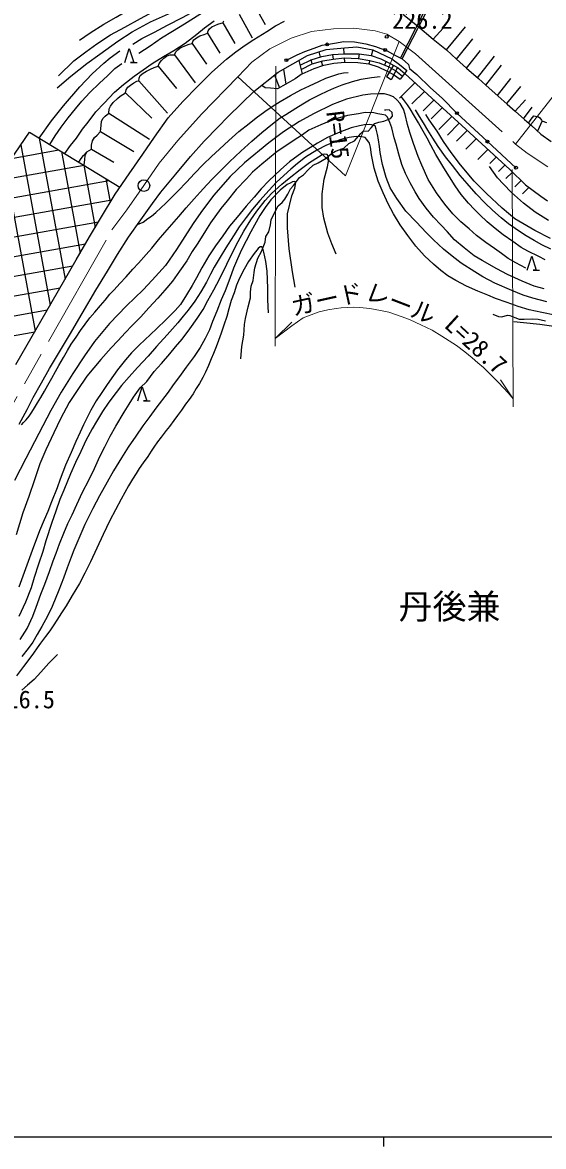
# Model space of a CAD drawing. Units: millimetres, scale not verified. Extents: x 40000 to 680000, y 20000 to 380000.
# Drawn here: x 230811 to 284500, y 204000 to 319776 of the extents above; entities that cross this region are included whole.
import ezdxf
from ezdxf.enums import TextEntityAlignment as Align

# ---------------------------------------------------------------- set-up
doc = ezdxf.new("R2010")
doc.units = ezdxf.units.MM
doc.header["$LTSCALE"] = 1000
doc.linetypes.add('CHAIN', pattern=[18.5, 12, -1.5, 3.5, -1.5])
for name, color, linetype, lineweight in [('M-BGD', 7, 'Continuous', 25), ('M-BMK', 2, 'CHAIN', 13), ('M-BMK-SRVR', 3, 'Continuous', 25), ('M-STR-HTXT', 7, 'Continuous', 13), ('M-TTL-BAND', 7, 'Continuous', 25)]:
    doc.layers.add(name, color=color, linetype=linetype, lineweight=lineweight)
doc.layers.add('M-BMK-HTXT', color=7, linetype='Continuous')
doc.styles.add('ＭＳ ゴシック', font='')
doc.styles.get('ＭＳ ゴシック').set_extended_font_data('MS Gothic')

msp = doc.modelspace()

# ---------------------------------------------------------------- linework, layer by layer
at = {"layer": 'M-BGD'}
for p, q in [((269746, 316113), (273318, 323059)), ((269924, 316022), (273496, 322968)), ((254753, 321462), (255816, 319560)), ((251446, 319730), (252697, 317617)), ((253142, 320616), (254474, 318207)), ((249881, 318690), (251162, 316617)), ((273144, 318060), (274147, 319189)), ((274492, 316956), (276469, 319331)), ((248306, 317610), (249770, 315485)), ((275547, 315997), (277226, 318092)), ((246459, 316457), (248606, 313552)), ((261331, 316742), (261483, 316207)), ((262751, 316463), (262827, 316014)), ((263883, 317157), (263929, 316560)), ((263963, 316136), (263999, 315671)), ((265499, 316544), (265419, 316075)), ((266925, 316950), (266752, 316351)), ((276564, 315079), (278019, 316889)), ((277704, 314081), (279443, 316298)), ((242285, 315643), (241952, 315643)), ((241952, 315643), (242618, 315643)), ((244792, 315270), (246684, 312983)), ((257705, 314959), (257962, 313423)), ((260666, 315516), (260573, 315946)), ((261601, 315787), (261727, 315343)), ((266612, 315870), (266508, 315509)), ((268272, 315776), (268115, 315390)), ((269037, 315386), (268333, 314167)), ((278555, 313316), (280184, 315383)), ((242802, 313779), (245756, 310423)), ((256773, 314339), (257303, 313057)), ((279744, 312264), (281136, 314021)), ((271239, 313571), (269659, 311983)), ((272224, 312671), (270944, 311385)), ((280705, 311415), (282156, 313175)), ((241434, 312534), (244133, 309908)), ((273199, 311782), (272095, 310671)), ((281588, 310634), (282642, 311825)), ((239705, 310449), (243914, 307749)), ((274061, 310995), (272933, 309860)), ((282436, 309866), (283320, 311048)), ((275039, 310102), (273700, 308756)), ((275815, 309394), (274598, 308170)), ((284370, 309630), (283892, 308568)), ((238849, 308545), (242275, 306485)), ((276630, 308648), (275525, 307538)), ((230636, 307172), (233668, 290667)), ((232540, 307875), (235211, 293334)), ((277565, 307790), (276502, 306721)), ((229682, 305777), (234567, 306644)), ((234829, 306485), (236754, 296009)), ((237934, 306722), (240226, 305404)), ((278763, 306691), (277733, 305655)), ((279625, 305900), (278966, 305238)), ((228102, 303466), (237155, 305072)), ((229033, 304827), (232126, 287991)), ((237118, 305095), (238299, 298664)), ((280511, 305088), (279852, 304425)), ((226522, 301154), (239744, 303500)), ((239407, 303705), (239856, 301259)), ((281292, 304358), (280633, 303696)), ((282190, 303494), (281531, 302831)), ((282993, 302795), (282334, 302133)), ((224943, 298842), (240009, 301516)), ((223363, 296531), (238648, 299243)), ((221783, 294219), (237304, 296974)), ((220203, 291908), (236009, 294712)), ((283422, 294271), (284088, 294271)), ((283755, 294271), (283422, 294271)), ((218623, 289596), (234699, 292449)), ((217043, 287284), (233391, 290185)), ((215463, 284973), (232086, 287923)), ((243298, 280820), (243964, 280820)), ((243631, 280820), (243298, 280820))]:
    msp.add_line(p, q, dxfattribs=at)
for points in [[(234380, 313041), (235796, 314258), (237458, 315559), (238792, 316521), (240639, 317857), (242101, 318819), (244017, 319842), (245874, 320677), (247895, 321654), (249438, 322407), (251542, 323593), (252899, 324428), (254269, 325346), (255626, 326320), (256998, 327424), (258146, 328387), (259378, 329456), (260631, 330546), (261458, 331295), (262444, 332175), (263410, 333021), (264366, 333835), (265090, 334380)], [(234516, 314280), (236112, 315815), (237324, 316739), (238488, 317566), (239868, 318514), (241346, 319310), (242966, 320174), (244683, 321097), (246389, 321963), (247757, 322659), (249200, 323453), (251254, 324665), (252937, 325771), (254233, 326694), (255627, 327657), (256900, 328533), (257812, 329216), (259000, 330164), (260213, 331187), (261294, 332051), (262386, 332902), (263721, 333913), (264249, 334249)], [(236689, 317971), (237784, 318711), (239211, 319595), (240471, 320336), (241975, 321209), (243715, 322129), (245009, 322781), (246103, 323367), (247576, 324188), (249257, 325083), (251318, 326191), (253008, 327094), (254063, 327750), (255102, 328440), (256091, 329130), (257090, 329894), (258086, 330648), (259113, 331461), (260316, 332400), (261399, 333355), (262588, 334423)], [(242166, 317539), (243118, 318126), (244399, 318793), (245769, 319504), (247285, 320305), (248486, 320954), (249359, 321491), (250498, 322131), (251512, 322727), (252599, 323405), (253898, 324188), (254894, 324766), (255850, 325400), (257140, 326324), (258315, 327260), (259339, 328043), (260390, 328907), (261395, 329796), (262420, 330670), (263416, 331524), (264726, 332673), (265553, 333287), (266291, 333909)], [(242805, 316618), (243982, 317381), (245150, 318188), (246253, 318869), (247522, 319642), (249079, 320636), (250253, 321389), (251477, 322145), (252785, 322899), (254258, 323741), (255623, 324629), (256980, 325518), (258213, 326301), (259397, 327103), (260868, 328231), (262071, 329166), (263401, 330132), (264700, 331126), (265703, 331841), (266764, 332654), (267843, 333350)], [(230140, 284546), (233879, 291033), (236359, 295317), (237716, 297696), (238961, 299764), (240347, 302080), (241797, 304178), (243213, 306225), (244405, 307973), (245810, 309940), (247346, 311625), (248872, 313218), (250321, 314662), (251844, 316013), (252790, 316747), (253774, 317425), (254665, 318009), (255974, 318859), (256894, 319426), (257794, 319903)], [(235175, 306275), (235766, 307109), (236372, 307877), (237006, 308779), (237583, 309523), (238375, 310559), (239217, 311465), (240289, 312612), (241229, 313404), (242326, 314231), (243241, 314909), (244174, 315564), (245352, 316267), (246407, 316897), (247585, 317641), (248787, 318582), (249572, 319211), (250554, 319948)], [(237155, 305072), (237237, 305659), (237259, 306083), (237453, 306457), (237934, 306722), (237907, 307128), (238029, 307596), (238238, 307912), (238497, 308185), (238849, 308545), (238908, 309166), (238951, 309598), (239131, 309921), (239325, 310130), (239705, 310449), (239758, 310872), (239866, 311160), (240146, 311520), (240600, 311937), (240887, 312181), (241434, 312534), (241492, 312837), (241658, 313096), (241939, 313319), (242284, 313557), (242601, 313722), (242802, 313779), (242834, 314057), (242949, 314305), (243255, 314565), (243590, 314744), (244012, 314970), (244382, 315137), (244792, 315270), (244907, 315547), (245123, 315863), (245360, 316084), (245649, 316305), (245996, 316442), (246459, 316457), (246629, 316764), (246802, 316948), (247018, 317126), (247302, 317284), (247703, 317448), (247974, 317536), (248306, 317610), (248361, 317824), (248455, 317993), (248726, 318199), (249092, 318385), (249519, 318528), (249881, 318690), (249932, 318925), (250081, 319114), (250328, 319327), (250630, 319473), (250938, 319608), (251277, 319700), (251446, 319730), (251555, 319934)], [(269999, 320639), (271498, 319443), (273144, 318060), (274492, 316956), (275547, 315997), (276564, 315079), (277789, 314007), (278555, 313316), (279826, 312191), (280769, 311359), (281588, 310634), (282532, 309780), (283254, 309161), (284207, 308274), (285298, 307523)], [(230476, 278401), (231281, 279921), (231923, 281152), (232766, 282653), (233605, 284140), (234528, 285690), (235649, 287557), (236967, 289805), (238372, 292201), (239561, 294173), (240596, 295886), (241734, 297664), (243004, 299433), (244211, 301121), (245079, 302284), (246613, 304139), (248140, 305956), (249538, 307539), (250974, 309035), (251983, 310069), (253406, 311475), (254651, 312651), (257155, 314643), (260195, 316388), (262087, 316978), (263984, 317167), (265266, 317271), (266925, 316950), (268879, 316045), (269671, 315461), (270429, 314823), (269744, 313934)], [(258003, 315892), (259110, 316435), (259895, 316795), (260853, 317140), (261703, 317430), (262961, 317656), (263921, 317802), (265039, 317775), (266190, 317587), (267175, 317312), (268401, 316861), (269193, 316414), (269924, 316022), (270594, 315462), (270703, 315041), (271436, 314404), (272837, 313031), (274047, 311971), (275581, 310438), (278719, 307503), (281661, 304818)], [(232540, 307875), (233790, 309647), (235030, 311207), (236734, 313139), (238007, 314501), (239208, 315595), (239859, 316140), (240838, 316860)], [(241345, 315643), (241815, 317081), (242285, 315643)], [(259409, 315391), (260562, 315943), (261652, 316255), (262751, 316463), (263929, 316560), (265499, 316544), (266726, 316359), (267736, 316031), (268713, 315566), (269531, 315110), (270249, 314474)], [(259528, 314943), (260666, 315516), (261752, 315831), (262809, 316011), (263959, 316136), (265415, 316076), (266611, 315871), (267555, 315619), (268557, 315210), (269284, 314803), (269975, 314235)], [(233621, 307219), (234172, 308090), (234797, 308991), (235509, 309957), (236261, 310868), (236939, 311662), (237756, 312565), (238732, 313521), (239569, 314273), (240344, 315037), (241044, 315556)], [(259284, 315865), (259646, 314495), (258899, 313962), (257962, 313423), (257104, 312946), (256353, 313002), (255810, 313061), (255463, 313297)], [(259646, 314495), (260850, 315049), (261858, 315387), (262882, 315584), (264010, 315672), (265366, 315657), (266508, 315509), (267446, 315221), (268386, 314778), (269034, 314423), (269744, 313934)], [(269464, 315147), (268815, 313868), (268333, 314167)], [(230719, 278348), (230914, 278571), (231181, 278845), (231499, 279216), (231792, 279636), (232061, 280082), (232375, 280607), (232717, 281146), (233083, 281795), (233438, 282434), (233830, 283137), (234207, 283834), (234554, 284451), (235036, 285282), (235440, 285985), (235842, 286631), (236333, 287379), (236792, 288053), (237285, 288715), (237767, 289359), (238271, 289947), (238844, 290616), (239315, 291185), (239827, 291800), (240261, 292241), (240841, 292906), (241485, 293591), (242175, 294350), (242756, 294985), (243551, 295867), (244132, 296545), (244819, 297390), (245475, 298141), (246188, 298961), (246929, 299800), (247668, 300685), (248517, 301612), (249122, 302311), (249808, 303045), (250402, 303686), (252153, 305420), (253306, 306523), (254456, 307557), (255465, 308430), (256590, 309343), (257350, 309951), (257943, 310300), (258973, 310967), (259692, 311400), (260383, 311814), (261404, 312339), (262266, 312748), (262879, 313016), (263736, 313342), (264803, 313680), (265725, 313925), (266765, 314115), (267675, 314214)], [(242658, 298951), (243233, 299217), (243721, 299575), (244089, 299830), (244561, 300206), (245083, 300694), (245588, 301161), (246845, 302423), (247707, 303314), (248550, 304211), (249444, 305151), (250279, 305961), (251107, 306730), (252076, 307628), (253116, 308535), (254160, 309382), (254890, 309946), (255768, 310594), (256550, 311109), (257355, 311630), (258424, 312252), (259506, 312850), (260383, 313258), (261349, 313706), (262067, 314023), (262785, 314286), (263403, 314474), (263900, 314592), (264385, 314639)], [(270249, 314474), (276068, 309163), (281020, 304621), (282654, 303047), (284207, 301893), (284910, 301402)], [(282666, 294472), (281639, 295015), (280859, 295464), (280162, 295992), (279432, 296501), (278558, 297103), (277599, 297833), (276851, 298505), (275994, 299234), (275153, 300068), (274338, 301052), (273481, 302239), (272622, 303609), (271959, 305078), (271586, 305960), (271094, 307326), (270728, 308449), (270482, 309271), (270244, 310292), (270066, 310852), (269718, 311420), (269379, 311793), (269031, 312115), (268598, 312302), (268106, 312412), (267588, 312429), (266663, 312387), (265866, 312276), (264182, 311886), (262765, 311327), (260811, 310367), (259351, 309570), (257720, 308507), (256200, 307378), (253704, 305306), (252226, 303922), (250493, 301969), (249194, 300219), (248396, 299066), (247530, 297740), (246690, 296383), (245534, 294753), (244159, 293225), (243234, 292240), (241518, 290583), (239769, 288774), (238223, 286915), (237204, 285445), (235999, 283629), (234810, 281692), (233748, 279798), (232483, 277438), (231149, 274865), (229987, 272606)], [(284681, 295328), (284010, 295678), (282891, 296221), (282184, 296608), (281331, 297213), (280340, 297920), (279518, 298547), (278692, 299233), (277923, 299960), (277400, 300509), (276770, 301170), (276027, 302072), (275412, 302967), (274817, 303872), (274239, 304801), (273417, 306186), (272901, 307127), (272514, 307844), (271971, 308816), (271630, 309435), (271196, 310143), (270742, 310881), (270468, 311285), (270081, 311847), (269824, 312149)], [(284569, 292335), (283543, 292615), (282285, 293128), (280782, 293824), (279683, 294386), (278164, 295269), (277357, 295733), (276331, 296575), (275342, 297405), (274558, 298239), (273948, 298886), (273178, 299716), (272421, 300644), (271686, 301637), (271270, 302345), (270757, 303261), (270292, 304218), (269913, 305146), (269596, 306220), (269314, 307237), (269119, 307884), (268886, 308922), (268679, 309459), (268407, 310011), (268211, 310236), (267848, 310305), (267437, 310383), (267005, 310481), (266133, 310491), (265418, 310374), (264297, 310178), (263247, 309883), (262395, 309589), (261542, 309246), (260325, 308667), (259658, 308217), (258687, 307598), (257834, 307001), (257040, 306482), (256068, 305677), (255460, 305167), (254528, 304343), (253891, 303687), (252822, 302568), (251889, 301410), (251262, 300607), (250202, 299124), (249653, 298311), (248888, 297054), (248290, 296183), (247750, 295231), (246976, 294153), (246260, 293133), (245494, 292191), (244750, 291368), (243837, 290377), (242993, 289454), (242071, 288541), (241424, 287836), (240649, 286982), (239943, 286248), (238884, 285074), (238167, 284209), (237450, 283343), (236436, 281861), (235627, 280619), (234738, 278956), (234044, 277520), (233235, 275766), (232585, 274308), (232062, 272678), (231481, 270958), (230854, 269272), (230159, 267005)], [(253301, 285141), (253414, 286388), (253622, 287558), (253679, 288653), (253781, 289300), (254061, 290503), (254292, 291426), (254304, 291998), (254377, 292630), (254571, 293189), (254694, 294020), (254754, 294506), (255071, 295515), (255423, 296183), (255813, 297147), (255886, 297743), (256202, 298204), (256361, 298946), (256421, 299432), (256878, 300385), (257152, 300896), (257553, 301236), (257857, 301576), (258149, 302075), (258441, 302646), (258733, 302986), (259366, 303816), (259767, 304095), (260290, 304618), (260752, 305080), (261275, 305323), (262116, 305813), (262651, 306273), (263077, 306504), (263940, 306820), (264451, 307319), (265034, 307586), (265688, 308326), (265946, 308605), (266439, 308580), (266752, 308911), (267113, 309379), (267513, 309516), (268040, 309603), (268716, 309872), (268932, 310120), (268892, 310512), (268595, 310792), (268235, 310760), (268123, 310744)], [(285241, 296442), (284331, 296880), (283533, 297331), (282715, 297813), (281929, 298301), (280878, 299032), (280136, 299665), (279252, 300458), (278488, 301162), (277572, 302143), (276629, 303178), (275914, 304028), (275117, 305060), (274408, 305953), (273654, 307005), (273085, 307866), (272591, 308686), (272142, 309427), (271730, 310094), (271307, 310771)], [(285230, 297511), (283601, 298333), (281548, 299558), (280230, 300655), (278638, 302158), (277370, 303444), (275937, 305125), (274997, 306373), (274182, 307511), (273532, 308564), (272705, 309765), (272370, 310294)], [(284833, 291010), (283396, 291388), (282409, 291692), (281225, 292168), (279498, 292910), (278258, 293580), (277437, 294081), (276007, 294990), (275097, 295690), (274206, 296423), (273156, 297372), (272396, 298133), (271406, 299192), (270305, 300334), (269368, 301640), (268704, 302729), (268292, 303803), (267912, 305156), (267680, 306368), (267584, 306998), (267494, 307688), (267397, 308234), (267262, 308788), (267140, 309116), (266934, 309206), (266593, 309251), (266065, 309226), (265524, 309129), (264673, 308930), (263526, 308492), (262251, 307912), (261196, 307346), (259585, 306341), (258329, 305413), (257427, 304634), (256210, 303468), (255418, 302645), (254678, 301775), (253860, 300854), (252939, 299720), (252134, 298787), (251439, 297808), (250692, 296759), (250022, 295747), (249281, 294511), (248746, 293461), (248309, 292676), (247716, 291723), (247091, 290744), (246538, 290126), (245597, 289147), (244669, 288264), (244000, 287640), (242834, 286545), (242048, 285765), (241437, 285038), (240587, 284013), (240194, 283409), (239782, 282835), (239460, 282398), (238997, 281677), (238403, 280793), (237856, 279835), (237457, 279022), (237103, 278340), (236742, 277592), (236324, 276621), (235821, 275500), (235248, 274186), (234694, 272724), (234385, 271848), (233812, 270405), (233419, 269395), (233058, 268564), (232569, 267405), (231815, 265396), (230997, 263136), (230430, 261596)], [(282956, 309417), (283238, 309810), (283497, 310167), (283966, 310042), (284122, 309949), (284279, 309730), (284319, 309649), (284793, 309466)], [(205049, 269736), (231534, 308486), (240860, 302822)], [(285663, 289630), (284324, 289903), (283006, 290195), (281872, 290536), (280765, 290919), (279563, 291352), (278764, 291672), (277716, 292087), (276546, 292630), (275452, 293188), (274624, 293690), (273918, 294226), (273165, 294865), (272251, 295725), (271347, 296745), (270514, 297820), (269735, 298921), (269054, 300051), (268508, 301107), (267971, 302234), (267468, 303445), (267048, 304778), (266788, 306132), (266680, 306938), (266563, 307360), (266304, 307718), (266107, 307915), (265776, 307986), (265202, 308033), (264489, 307915), (263612, 307706), (262145, 307136), (261131, 306619), (259958, 305898), (259133, 305257), (258458, 304661), (257738, 304007), (256952, 303306), (256219, 302501), (255276, 301453), (254510, 300536), (253875, 299705), (253155, 298729), (252546, 297799), (251767, 296561), (251185, 295587), (250569, 294558), (250196, 293865), (249777, 293013), (249200, 292018), (248565, 291056), (247885, 290127), (247380, 289517), (246810, 288837), (245710, 287593), (244610, 286407), (243765, 285392), (242659, 284227), (241820, 283271), (241008, 282375), (240452, 281653), (239712, 280665), (239057, 279702), (238422, 278681), (237983, 277914), (237335, 276717), (236818, 275584), (236262, 274451), (235771, 273298), (235070, 271615), (234645, 270627), (234232, 269429), (233853, 268284), (233224, 266376), (232896, 265271), (232464, 263988), (232032, 262617), (231698, 261545), (231135, 260065), (230427, 258585)], [(230578, 256208), (231287, 257361), (231878, 258616), (232207, 259565), (232714, 260876), (233100, 261914), (233585, 263217), (233989, 264329), (234286, 265127), (234631, 266076), (235075, 267190), (235487, 268176), (235937, 269075), (236396, 270124), (237006, 271388), (237639, 272621), (238224, 273852), (238788, 275055), (239289, 276056), (239859, 277160), (240443, 278203), (241284, 279629), (241811, 280469), (242267, 281180), (242951, 282151), (243639, 282808), (244381, 283822), (245133, 284646), (245984, 285650), (246590, 286354), (247273, 287162), (248065, 288227), (248802, 289279), (249414, 290226), (249909, 291125), (250514, 292236), (251139, 293400), (251883, 294876), (252436, 296098), (253035, 297207), (253634, 298291), (254332, 299457), (254964, 300357), (255833, 301452), (256471, 302149), (257531, 303137), (258294, 303742), (259408, 304632), (260374, 305348), (261303, 305942), (261705, 306172)], [(236629, 305392), (236871, 305775), (237098, 306067), (237453, 306457)], [(263139, 295928), (262680, 296983), (262287, 298083), (261850, 299613), (261697, 300735), (261705, 302114), (261895, 303630), (262252, 304897), (262384, 305649), (262312, 306050), (262205, 306191), (261919, 306229), (261705, 306172)], [(285005, 299388), (283654, 300250), (282451, 301162), (281199, 302248), (280373, 303107), (279770, 303783), (279346, 304358), (278925, 304932)], [(258907, 292515), (258620, 294083), (258296, 296453), (258127, 298637), (258111, 300054), (258563, 301925), (258885, 302713), (258966, 303300), (258879, 303413), (258619, 303373), (258385, 303233), (258098, 303086), (257371, 302513), (256416, 301525), (255801, 300717), (255281, 299902), (254727, 298915), (254346, 298219), (253866, 297292), (253391, 296363), (252964, 295416), (252569, 294460), (252176, 293420), (251702, 292123), (251288, 291209), (250847, 290039), (250407, 288979), (250066, 288103), (249625, 287242), (249111, 286302), (248496, 285373), (247688, 284256), (247007, 283323), (246353, 282442), (245825, 281713), (244543, 280057), (243928, 279202), (243227, 278215), (242479, 277166), (241704, 276024), (241023, 274922), (240203, 273586), (239535, 272432), (238734, 271022), (238046, 269712), (237231, 268077), (236605, 266611), (236101, 265438), (235828, 264689), (235426, 263606), (235030, 262557), (234548, 261293), (233868, 259638), (233391, 258621), (232821, 257552), (232324, 256734), (231868, 255951), (231407, 255294), (230750, 254478)], [(256160, 289885), (256103, 291225), (256108, 292375), (256061, 293317), (256019, 294172), (255897, 295142), (255695, 296123), (255587, 296517), (255470, 296676), (255297, 296662), (255081, 296498), (254697, 295983), (254106, 295143), (253646, 294369), (253186, 293455), (252872, 292713), (252609, 291940), (252328, 291127), (252075, 290279), (251854, 289505), (251563, 288613), (251291, 287783), (251019, 287004), (250771, 286358), (250508, 285692), (250254, 285126), (249973, 284454), (249658, 283769), (249383, 283200), (249054, 282583), (248725, 282062), (248382, 281510), (247974, 280933), (247621, 280447), (247213, 279860), (246781, 279308), (246417, 278770), (245954, 278176), (245608, 277734), (245104, 277075), (244723, 276571), (244336, 276023), (244085, 275625), (243715, 275080), (243239, 274412), (242834, 273822), (242522, 273314), (242165, 272721), (241743, 272052), (240982, 270679), (240387, 269592), (239803, 268495), (239109, 267037), (238485, 265639), (237827, 264216), (237239, 263044), (236677, 261992), (235943, 260745), (235302, 259680), (234816, 258970), (234346, 258218), (233979, 257638), (233632, 257123), (233199, 256531), (232672, 255830), (232332, 255361), (231944, 254830), (231583, 254307), (230923, 253432), (230207, 252493)], [(282815, 294271), (283285, 295709), (283755, 294271)], [(279281, 289715), (279853, 289485), (280195, 289454), (280798, 289612), (281028, 289588), (281528, 289390), (281981, 289200), (282505, 289200), (283346, 289255), (283952, 289231), (284690, 289050)], [(281443, 288986), (282433, 288888), (284118, 288698), (285791, 288474)], [(242691, 280820), (243161, 282258), (243631, 280820)], [(234409, 254683), (233539, 253775), (232702, 252870), (232002, 252115), (231343, 251512), (230752, 250990)]]:
    msp.add_lwpolyline(points, dxfattribs=at)
for centre in [(268349, 318300), (262202, 317520), (268174, 316944), (258003, 315892), (275581, 310438), (278719, 307503), (281661, 304818)]:
    msp.add_circle(centre, 150, dxfattribs=at)
at = {"layer": 'M-BMK'}
msp.add_lwpolyline([(224328, 270838), (240031, 298404), (241579, 300482), (243325, 302971), (244904, 305280), (246827, 307620), (249246, 310344), (253014, 314182), (254457, 315674), (256297, 317050), (258483, 318150), (260583, 318831), (262858, 319128), (264962, 319175), (267141, 318908), (268364, 318556), (269608, 317826), (271313, 316538), (281626, 307254), (282825, 306306), (284948, 304916)], dxfattribs=at)
at = {"layer": 'M-BMK-SRVR'}
msp.add_circle((243325, 302971), 600, dxfattribs=at)
at = {"layer": 'M-STR-HTXT'}
for p, q in [((256920, 315263), (256838, 286442)), ((281266, 304643), (281363, 280171)), ((256840, 287220), (258557, 288912))]:
    msp.add_line(p, q, dxfattribs=at)
for points in [[(281626, 307254), (300200, 330926), (296712, 300908)], [(253014, 314182), (264109, 303980), (269608, 317826)], [(256840, 287220), (258549, 288546), (259743, 289342), (260547, 289674), (261365, 289970), (262289, 290190), (263118, 290328), (263657, 290393), (264940, 290437), (265568, 290412), (266618, 290311), (267718, 290123), (268562, 289952), (269945, 289474), (270756, 289154), (271867, 288637), (273017, 288090), (274016, 287474), (274791, 286989), (275539, 286518), (276375, 285840), (277154, 285224), (277726, 284715), (278325, 284241), (279149, 283431), (279842, 282738), (280382, 282154), (280841, 281632), (281360, 281022), (280069, 282982)]]:
    msp.add_lwpolyline(points, dxfattribs=at)
at = {"layer": 'M-TTL-BAND'}
for p, q in [((40000, 205000), (579000, 205000)), ((268000, 205000), (268000, 204000))]:
    msp.add_line(p, q, dxfattribs=at)

# ---------------------------------------------------------------- texts
at = {"layer": 'M-BGD', "style": 'ＭＳ ゴシック'}
for s, p in [('226.2', (272014, 318581)), ('216.5', (231038, 248585))]:
    msp.add_text(s, height=1833, dxfattribs=at).set_placement(p, align=Align.BOTTOM_CENTER)
at = {"layer": 'M-BMK-HTXT', "style": 'ＭＳ ゴシック'}
msp.add_text('丹後兼', height=2566, dxfattribs=at).set_placement((274818, 259621), align=Align.MIDDLE_CENTER)
at = {"layer": 'M-STR-HTXT', "style": 'ＭＳ ゴシック'}
for s, rotation, p in [('R=15', 276.927, (261863, 308028)), ('ガード', 12.49, (262501, 289845)), ('レール', 338.927, (269255, 289485)), ('L=28.7', 317.514, (276547, 285532))]:
    msp.add_text(s, height=1833, rotation=rotation, dxfattribs=at).set_placement(p, align=Align.BOTTOM_CENTER)

doc.saveas('drawing.dxf')
